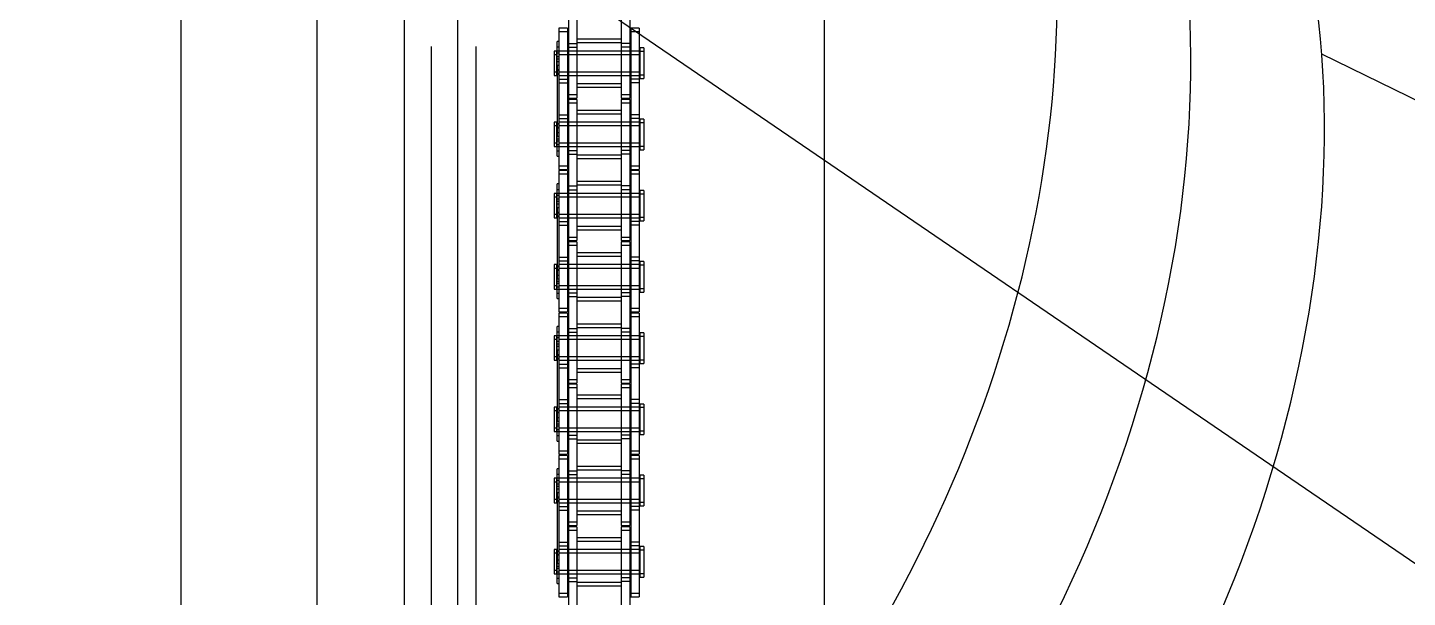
# Model space of a CAD drawing. Header units: metres. Extents: x 0 to 63075, y 0 to 44550.
# Drawn here: x 13701.7 to 13948, y 27639.4 to 27741 of the extents above; entities that cross this region are included whole.
import ezdxf

# ---------------------------------------------------------------- set-up
doc = ezdxf.new("R2010")
doc.units = ezdxf.units.M
doc.header["$LTSCALE"] = 75
doc.linetypes.add('HIDDEN2', pattern=[4.7625, 3.175, -1.5875])
for name, color, linetype in [('SDM', 7, 'Continuous'), ('SL1', 8, 'Continuous'), ('SL4', 4, 'Continuous'), ('ST1', 7, 'HIDDEN2')]:
    doc.layers.add(name, color=color, linetype=linetype)

# ---------------------------------------------------------------- blocks, each defined once
blk = doc.blocks.new('A$C1d93b9d1')
at = {"layer": 'SL1'}
for p, q in [((5469.58, 3750), (5469.58, 2300.5)), ((5469.58, 3750), (5469.58, 2300.5)), ((5493.88, 3750), (5493.88, 2300.5)), ((5493.88, 3750), (5493.88, 2300.5)), ((5531.73, 3450.5), (6081.73, 3075.25)), ((5806.09, 3368.33), (5673.22, 3433.43))]:
    blk.add_line(p, q, dxfattribs=at)
for centre, major_axis, start_param, end_param in [((5493.8, 3399.35), (-75.43, -153.96), 0.687373, 4.019336), ((5517.66, 3387.66), (-75.43, -153.96), 0.687373, 3.141593), ((5517.66, 3387.66), (75.43, 153.96), 3.828966, 6.283185), ((5541.52, 3375.97), (75.43, 153.96), 3.828966, 6.283185), ((5493.8, 3399.35), (-75.43, -153.96), 5.405442, 6.970559)]:
    blk.add_ellipse(centre, major_axis=major_axis, ratio=0.705012, start_param=start_param, end_param=end_param, dxfattribs=at)
blk = doc.blocks.new('A$C429c7d53')
at = {"layer": 'SL4'}
for p, q in [((48.23, 1004.76), (48.23, 54.76)), ((57.76, 215), (57.76, 1004.76)), ((123.23, 215.01), (123.23, 1004.76))]:
    blk.add_line(p, q, dxfattribs=at)
at = {"layer": 'ST1'}
for p, q in [((53, 1004.76), (53, 4.76)), ((57.76, 215), (57.76, 1004.76)), ((61, 1004.76), (61, 4.76)), ((77.52, 653.76), (77.52, 647.41)), ((79.03, 653.76), (79.03, 647.41)), ((86.96, 653.76), (86.96, 647.41)), ((88.49, 653.76), (88.49, 647.41)), ((75.84, 650.81), (75.84, 650.16)), ((77.36, 650.81), (75.84, 650.81)), ((75.84, 650.16), (75.84, 641.06)), ((77.36, 650.16), (75.84, 650.16)), ((77.36, 650.81), (77.36, 650.16)), ((77.36, 650.16), (77.36, 641.06)), ((88.64, 650.81), (88.64, 650.16)), ((90.16, 650.81), (88.64, 650.81)), ((88.64, 650.16), (88.64, 641.06)), ((90.16, 650.16), (88.64, 650.16)), ((90.16, 650.81), (90.16, 650.16)), ((90.16, 650.16), (90.16, 641.06)), ((75.51, 647.47), (75.51, 648.44)), ((75.84, 648.44), (75.51, 648.44)), ((77.52, 648.07), (79.03, 648.07)), ((86.96, 648.85), (79.03, 648.85)), ((86.96, 648.2), (79.03, 648.2)), ((88.49, 648.07), (86.96, 648.07)), ((75, 646.74), (75, 646.08)), ((75.47, 646.74), (75, 646.74)), ((75, 646.08), (75, 642.39)), ((75.47, 646.08), (75, 646.08)), ((75.47, 646.08), (75.47, 646.74)), ((75.84, 646.37), (75.47, 646.37)), ((75.47, 642.39), (75.47, 646.08)), ((75.84, 645.71), (75.47, 645.71)), ((75.51, 647.47), (75.84, 647.47)), ((75.51, 644.24), (75.51, 647.47)), ((77.36, 646.74), (75.51, 646.74)), ((75.51, 645.34), (75.84, 645.34)), ((90.34, 646.74), (75.84, 646.74)), ((77.36, 646.08), (75.84, 646.08)), ((90.34, 646.08), (75.84, 646.08)), ((77.52, 647.41), (79.03, 647.41)), ((77.52, 647.41), (77.52, 638.32)), ((79.03, 646.74), (77.52, 646.74)), ((79.03, 646.08), (77.52, 646.08)), ((86.96, 646.74), (79.03, 646.74)), ((86.96, 646.08), (79.03, 646.08)), ((79.03, 647.41), (79.03, 638.32)), ((88.49, 647.41), (86.96, 647.41)), ((86.96, 647.41), (86.96, 638.32)), ((88.49, 646.74), (86.96, 646.74)), ((88.49, 646.08), (86.96, 646.08)), ((88.49, 647.41), (88.49, 638.32)), ((90.16, 646.74), (88.64, 646.74)), ((90.16, 646.08), (88.64, 646.08)), ((90.34, 646.64), (90.34, 647.29)), ((91, 647.29), (90.34, 647.29)), ((90.34, 641.84), (90.34, 646.64)), ((91, 646.64), (90.34, 646.64)), ((91, 647.29), (91, 646.64)), ((91, 646.64), (91, 641.84)), ((75, 643.05), (75.47, 643.05)), ((75.47, 643.42), (75.84, 643.42)), ((75.47, 642.76), (75.84, 642.76)), ((75.51, 644.89), (75.84, 644.89)), ((75.51, 644.24), (75.84, 644.24)), ((75.51, 644.24), (75.51, 631.54)), ((75.51, 643.27), (75.84, 643.27)), ((75.84, 643.05), (77.36, 643.05)), ((75.84, 643.05), (90.34, 643.05)), ((77.52, 643.05), (79.03, 643.05)), ((79.03, 643.05), (86.96, 643.05)), ((86.96, 643.05), (88.49, 643.05)), ((88.64, 643.05), (90.16, 643.05)), ((75, 642.39), (75.47, 642.39)), ((75.51, 642.62), (75.84, 642.62)), ((75.84, 642.39), (77.36, 642.39)), ((75.84, 642.39), (90.34, 642.39)), ((75.84, 641.72), (77.36, 641.72)), ((75.84, 641.06), (77.36, 641.06)), ((75.84, 641.06), (75.84, 634.71)), ((77.36, 641.06), (77.36, 634.71)), ((77.52, 642.39), (79.03, 642.39)), ((79.03, 642.39), (86.96, 642.39)), ((79.03, 640.93), (86.96, 640.93)), ((86.96, 642.39), (88.49, 642.39)), ((88.64, 642.39), (90.16, 642.39)), ((90.16, 641.72), (88.64, 641.72)), ((90.16, 641.06), (88.64, 641.06)), ((88.64, 641.06), (88.64, 634.71)), ((90.16, 641.06), (90.16, 634.71)), ((90.34, 642.49), (91, 642.49)), ((90.34, 641.84), (91, 641.84)), ((77.52, 638.97), (79.03, 638.97)), ((77.52, 638.32), (79.03, 638.32)), ((77.52, 638.11), (77.52, 637.46)), ((79.03, 638.11), (77.52, 638.11)), ((79.03, 640.28), (86.96, 640.28)), ((79.03, 638.11), (79.03, 637.46)), ((86.96, 638.97), (88.49, 638.97)), ((86.96, 638.32), (88.49, 638.32)), ((86.96, 638.11), (86.96, 637.46)), ((88.49, 638.11), (86.96, 638.11)), ((88.49, 638.11), (88.49, 637.46)), ((77.52, 637.46), (77.52, 628.36)), ((79.03, 637.46), (77.52, 637.46)), ((86.96, 636.15), (79.03, 636.15)), ((86.96, 635.5), (79.03, 635.5)), ((79.03, 637.46), (79.03, 628.36)), ((86.96, 637.46), (86.96, 628.36)), ((88.49, 637.46), (86.96, 637.46)), ((88.49, 637.46), (88.49, 628.36)), ((75, 634.04), (75, 633.38)), ((75.47, 634.04), (75, 634.04)), ((75, 633.38), (75, 629.69)), ((75.47, 633.38), (75, 633.38)), ((75.47, 633.38), (75.47, 634.04)), ((75.84, 633.67), (75.47, 633.67)), ((75.47, 629.69), (75.47, 633.38)), ((75.84, 633.01), (75.47, 633.01)), ((75.51, 633.81), (75.84, 633.81)), ((75.51, 633.16), (75.84, 633.16)), ((75.84, 635.37), (77.36, 635.37)), ((75.84, 634.71), (77.36, 634.71)), ((75.84, 634.71), (75.84, 625.62)), ((77.36, 634.04), (75.84, 634.04)), ((90.34, 634.04), (75.84, 634.04)), ((77.36, 633.38), (75.84, 633.38)), ((90.34, 633.38), (75.84, 633.38)), ((77.36, 634.71), (77.36, 625.62)), ((79.03, 634.04), (77.52, 634.04)), ((79.03, 633.38), (77.52, 633.38)), ((86.96, 634.04), (79.03, 634.04)), ((86.96, 633.38), (79.03, 633.38)), ((88.49, 634.04), (86.96, 634.04)), ((88.49, 633.38), (86.96, 633.38)), ((90.16, 635.37), (88.64, 635.37)), ((90.16, 634.71), (88.64, 634.71)), ((88.64, 634.71), (88.64, 625.62)), ((90.16, 634.04), (88.64, 634.04)), ((90.16, 633.38), (88.64, 633.38)), ((90.16, 634.71), (90.16, 625.62)), ((90.34, 633.94), (90.34, 634.59)), ((91, 634.59), (90.34, 634.59)), ((90.34, 629.14), (90.34, 633.94)), ((91, 633.94), (90.34, 633.94)), ((91, 634.59), (91, 633.94)), ((91, 633.94), (91, 629.14)), ((75.47, 630.72), (75.84, 630.72)), ((75.51, 632.19), (75.84, 632.19)), ((75.51, 631.54), (75.84, 631.54)), ((75.51, 627.98), (75.51, 631.54)), ((75.51, 631.08), (75.84, 631.08)), ((75, 630.35), (75.47, 630.35)), ((75, 629.69), (75.47, 629.69)), ((75.47, 630.06), (75.84, 630.06)), ((75.51, 629.69), (77.36, 629.69)), ((75.51, 628.96), (75.84, 628.96)), ((75.51, 627.98), (75.84, 627.98)), ((75.84, 630.35), (77.36, 630.35)), ((75.84, 630.35), (90.34, 630.35)), ((75.84, 629.69), (90.34, 629.69)), ((77.52, 630.35), (79.03, 630.35)), ((77.52, 629.69), (79.03, 629.69)), ((77.52, 629.02), (79.03, 629.02)), ((77.52, 628.36), (79.03, 628.36)), ((77.52, 628.36), (77.52, 622.01)), ((79.03, 630.35), (86.96, 630.35)), ((79.03, 629.69), (86.96, 629.69)), ((79.03, 628.23), (86.96, 628.23)), ((79.03, 628.36), (79.03, 622.01)), ((86.96, 630.35), (88.49, 630.35)), ((86.96, 629.69), (88.49, 629.69)), ((88.49, 629.02), (86.96, 629.02)), ((88.49, 628.36), (86.96, 628.36)), ((86.96, 628.36), (86.96, 622.01)), ((88.49, 628.36), (88.49, 622.01)), ((88.64, 630.35), (90.16, 630.35)), ((88.64, 629.69), (90.16, 629.69)), ((90.34, 629.79), (91, 629.79)), ((90.34, 629.14), (91, 629.14)), ((75.84, 626.27), (77.36, 626.27)), ((75.84, 625.62), (77.36, 625.62)), ((79.03, 627.58), (86.96, 627.58)), ((88.64, 626.27), (90.16, 626.27)), ((88.64, 625.62), (90.16, 625.62)), ((75.84, 625.41), (75.84, 624.76)), ((77.36, 625.41), (75.84, 625.41)), ((75.84, 624.76), (75.84, 615.66)), ((77.36, 624.76), (75.84, 624.76)), ((77.36, 625.41), (77.36, 624.76)), ((77.36, 624.76), (77.36, 615.66)), ((86.96, 623.45), (79.03, 623.45)), ((88.64, 625.41), (88.64, 624.76)), ((90.16, 625.41), (88.64, 625.41)), ((88.64, 624.76), (88.64, 615.66)), ((90.16, 624.76), (88.64, 624.76)), ((90.16, 625.41), (90.16, 624.76)), ((90.16, 624.76), (90.16, 615.66)), ((75, 621.34), (75, 620.68)), ((75.47, 621.34), (75, 621.34)), ((75, 620.68), (75, 616.99)), ((75.47, 620.68), (75, 620.68)), ((75.47, 620.68), (75.47, 621.34)), ((75.84, 620.97), (75.47, 620.97)), ((75.47, 616.99), (75.47, 620.68)), ((75.51, 622.07), (75.51, 623.04)), ((75.84, 623.04), (75.51, 623.04)), ((75.51, 622.07), (75.84, 622.07)), ((75.51, 618.84), (75.51, 622.07)), ((77.36, 621.34), (75.51, 621.34)), ((90.34, 621.34), (75.84, 621.34)), ((77.36, 620.68), (75.84, 620.68)), ((90.34, 620.68), (75.84, 620.68)), ((77.52, 622.67), (79.03, 622.67)), ((77.52, 622.01), (79.03, 622.01)), ((77.52, 622.01), (77.52, 612.92)), ((79.03, 621.34), (77.52, 621.34)), ((79.03, 620.68), (77.52, 620.68)), ((86.96, 622.8), (79.03, 622.8)), ((86.96, 621.34), (79.03, 621.34)), ((86.96, 620.68), (79.03, 620.68)), ((79.03, 622.01), (79.03, 612.92)), ((88.49, 622.67), (86.96, 622.67)), ((88.49, 622.01), (86.96, 622.01)), ((86.96, 622.01), (86.96, 612.92)), ((88.49, 621.34), (86.96, 621.34)), ((88.49, 620.68), (86.96, 620.68)), ((88.49, 622.01), (88.49, 612.92)), ((90.16, 621.34), (88.64, 621.34)), ((90.16, 620.68), (88.64, 620.68)), ((90.34, 621.24), (90.34, 621.89)), ((91, 621.89), (90.34, 621.89)), ((90.34, 616.44), (90.34, 621.24)), ((91, 621.24), (90.34, 621.24)), ((91, 621.89), (91, 621.24)), ((91, 621.24), (91, 616.44)), ((75.84, 620.31), (75.47, 620.31)), ((75.51, 619.94), (75.84, 619.94)), ((75.51, 619.49), (75.84, 619.49)), ((75.51, 618.84), (75.51, 606.14)), ((75.51, 618.84), (75.84, 618.84)), ((75, 617.65), (75.47, 617.65)), ((75, 616.99), (75.47, 616.99)), ((75.47, 618.02), (75.84, 618.02)), ((75.47, 617.36), (75.84, 617.36)), ((75.51, 617.87), (75.84, 617.87)), ((75.51, 617.22), (75.84, 617.22)), ((75.84, 617.65), (77.36, 617.65)), ((75.84, 617.65), (90.34, 617.65)), ((75.84, 616.99), (77.36, 616.99)), ((75.84, 616.99), (90.34, 616.99)), ((75.84, 616.32), (77.36, 616.32)), ((77.52, 617.65), (79.03, 617.65)), ((77.52, 616.99), (79.03, 616.99)), ((79.03, 617.65), (86.96, 617.65)), ((79.03, 616.99), (86.96, 616.99)), ((86.96, 617.65), (88.49, 617.65)), ((86.96, 616.99), (88.49, 616.99)), ((88.64, 617.65), (90.16, 617.65)), ((88.64, 616.99), (90.16, 616.99)), ((90.16, 616.32), (88.64, 616.32)), ((90.34, 617.09), (91, 617.09)), ((90.34, 616.44), (91, 616.44)), ((75.84, 615.66), (77.36, 615.66)), ((75.84, 615.66), (75.84, 609.31)), ((77.36, 615.66), (77.36, 609.31)), ((77.52, 613.57), (79.03, 613.57)), ((79.03, 615.53), (86.96, 615.53)), ((79.03, 614.88), (86.96, 614.88)), ((86.96, 613.57), (88.49, 613.57)), ((90.16, 615.66), (88.64, 615.66)), ((88.64, 615.66), (88.64, 609.31)), ((90.16, 615.66), (90.16, 609.31)), ((77.52, 612.92), (79.03, 612.92)), ((77.52, 612.71), (77.52, 612.06)), ((79.03, 612.71), (77.52, 612.71)), ((77.52, 612.06), (77.52, 602.96)), ((79.03, 612.06), (77.52, 612.06)), ((86.96, 610.75), (79.03, 610.75)), ((79.03, 612.71), (79.03, 612.06)), ((79.03, 612.06), (79.03, 602.96)), ((86.96, 612.92), (88.49, 612.92)), ((86.96, 612.71), (86.96, 612.06)), ((88.49, 612.71), (86.96, 612.71)), ((86.96, 612.06), (86.96, 602.96)), ((88.49, 612.06), (86.96, 612.06)), ((88.49, 612.71), (88.49, 612.06)), ((88.49, 612.06), (88.49, 602.96)), ((75, 608.64), (75, 607.98)), ((75.47, 608.64), (75, 608.64)), ((75.47, 607.98), (75.47, 608.64)), ((75.51, 608.41), (75.84, 608.41)), ((75.84, 609.97), (77.36, 609.97)), ((75.84, 609.31), (77.36, 609.31)), ((75.84, 609.31), (75.84, 600.22)), ((77.36, 608.64), (75.84, 608.64)), ((90.34, 608.64), (75.84, 608.64)), ((77.36, 609.31), (77.36, 600.22)), ((79.03, 608.64), (77.52, 608.64)), ((86.96, 610.1), (79.03, 610.1)), ((86.96, 608.64), (79.03, 608.64)), ((88.49, 608.64), (86.96, 608.64)), ((90.16, 609.97), (88.64, 609.97)), ((90.16, 609.31), (88.64, 609.31)), ((88.64, 609.31), (88.64, 600.22)), ((90.16, 608.64), (88.64, 608.64)), ((90.16, 609.31), (90.16, 600.22)), ((90.34, 608.54), (90.34, 609.19)), ((91, 609.19), (90.34, 609.19)), ((90.34, 603.74), (90.34, 608.54)), ((91, 608.54), (90.34, 608.54)), ((91, 609.19), (91, 608.54)), ((91, 608.54), (91, 603.74)), ((75, 607.98), (75, 604.29)), ((75.47, 607.98), (75, 607.98)), ((75.84, 608.27), (75.47, 608.27)), ((75.47, 604.29), (75.47, 607.98)), ((75.84, 607.61), (75.47, 607.61)), ((75.51, 607.76), (75.84, 607.76)), ((75.51, 606.79), (75.84, 606.79)), ((75.51, 606.14), (75.84, 606.14)), ((75.51, 602.58), (75.51, 606.14)), ((77.36, 607.98), (75.84, 607.98)), ((90.34, 607.98), (75.84, 607.98)), ((79.03, 607.98), (77.52, 607.98)), ((86.96, 607.98), (79.03, 607.98)), ((88.49, 607.98), (86.96, 607.98)), ((90.16, 607.98), (88.64, 607.98)), ((75, 604.95), (75.47, 604.95)), ((75, 604.29), (75.47, 604.29)), ((75.47, 605.32), (75.84, 605.32)), ((75.47, 604.66), (75.84, 604.66)), ((75.51, 605.68), (75.84, 605.68)), ((75.51, 604.29), (77.36, 604.29)), ((75.51, 603.56), (75.84, 603.56)), ((75.84, 604.95), (77.36, 604.95)), ((75.84, 604.95), (90.34, 604.95)), ((75.84, 604.29), (90.34, 604.29)), ((77.52, 604.95), (79.03, 604.95)), ((77.52, 604.29), (79.03, 604.29)), ((77.52, 603.62), (79.03, 603.62)), ((79.03, 604.95), (86.96, 604.95)), ((79.03, 604.29), (86.96, 604.29)), ((86.96, 604.95), (88.49, 604.95)), ((86.96, 604.29), (88.49, 604.29)), ((88.49, 603.62), (86.96, 603.62)), ((88.64, 604.95), (90.16, 604.95)), ((88.64, 604.29), (90.16, 604.29)), ((90.34, 604.39), (91, 604.39)), ((90.34, 603.74), (91, 603.74)), ((75.51, 602.58), (75.84, 602.58)), ((77.52, 602.96), (79.03, 602.96)), ((77.52, 602.96), (77.52, 596.61)), ((79.03, 602.83), (86.96, 602.83)), ((79.03, 602.18), (86.96, 602.18)), ((79.03, 602.96), (79.03, 596.61)), ((88.49, 602.96), (86.96, 602.96)), ((86.96, 602.96), (86.96, 596.61)), ((88.49, 602.96), (88.49, 596.61)), ((75.84, 600.87), (77.36, 600.87)), ((75.84, 600.22), (77.36, 600.22)), ((75.84, 600.01), (75.84, 599.36)), ((77.36, 600.01), (75.84, 600.01)), ((75.84, 599.36), (75.84, 590.26)), ((77.36, 599.36), (75.84, 599.36)), ((77.36, 600.01), (77.36, 599.36)), ((77.36, 599.36), (77.36, 590.26)), ((88.64, 600.87), (90.16, 600.87)), ((88.64, 600.22), (90.16, 600.22)), ((88.64, 600.01), (88.64, 599.36)), ((90.16, 600.01), (88.64, 600.01)), ((88.64, 599.36), (88.64, 590.26)), ((90.16, 599.36), (88.64, 599.36)), ((90.16, 600.01), (90.16, 599.36)), ((90.16, 599.36), (90.16, 590.26)), ((75.51, 596.67), (75.51, 597.64)), ((75.84, 597.64), (75.51, 597.64)), ((75.51, 596.67), (75.84, 596.67)), ((75.51, 593.44), (75.51, 596.67)), ((77.52, 597.27), (79.03, 597.27)), ((77.52, 596.61), (79.03, 596.61)), ((77.52, 596.61), (77.52, 587.52)), ((86.96, 598.05), (79.03, 598.05)), ((86.96, 597.4), (79.03, 597.4)), ((79.03, 596.61), (79.03, 587.52)), ((88.49, 597.27), (86.96, 597.27)), ((88.49, 596.61), (86.96, 596.61)), ((86.96, 596.61), (86.96, 587.52)), ((88.49, 596.61), (88.49, 587.52)), ((90.34, 595.84), (90.34, 596.49)), ((91, 596.49), (90.34, 596.49)), ((91, 596.49), (91, 595.84)), ((75, 595.94), (75, 595.28)), ((75.47, 595.94), (75, 595.94)), ((75, 595.28), (75, 591.59)), ((75.47, 595.28), (75, 595.28)), ((75.47, 595.28), (75.47, 595.94)), ((75.84, 595.57), (75.47, 595.57)), ((75.47, 591.59), (75.47, 595.28)), ((75.84, 594.91), (75.47, 594.91)), ((77.36, 595.94), (75.51, 595.94)), ((75.51, 594.54), (75.84, 594.54)), ((75.51, 594.09), (75.84, 594.09)), ((90.34, 595.94), (75.84, 595.94)), ((77.36, 595.28), (75.84, 595.28)), ((90.34, 595.28), (75.84, 595.28)), ((79.03, 595.94), (77.52, 595.94)), ((79.03, 595.28), (77.52, 595.28)), ((86.96, 595.94), (79.03, 595.94)), ((86.96, 595.28), (79.03, 595.28)), ((88.49, 595.94), (86.96, 595.94)), ((88.49, 595.28), (86.96, 595.28)), ((90.16, 595.94), (88.64, 595.94)), ((90.16, 595.28), (88.64, 595.28)), ((90.34, 591.04), (90.34, 595.84)), ((91, 595.84), (90.34, 595.84)), ((91, 595.84), (91, 591.04)), ((75, 592.25), (75.47, 592.25)), ((75, 591.59), (75.47, 591.59)), ((75.47, 592.62), (75.84, 592.62)), ((75.47, 591.96), (75.84, 591.96)), ((75.51, 593.44), (75.51, 580.74)), ((75.51, 593.44), (75.84, 593.44)), ((75.51, 592.47), (75.84, 592.47)), ((75.51, 591.82), (75.84, 591.82)), ((75.84, 592.25), (77.36, 592.25)), ((75.84, 592.25), (90.34, 592.25)), ((75.84, 591.59), (77.36, 591.59)), ((75.84, 591.59), (90.34, 591.59)), ((77.52, 592.25), (79.03, 592.25)), ((77.52, 591.59), (79.03, 591.59)), ((79.03, 592.25), (86.96, 592.25)), ((79.03, 591.59), (86.96, 591.59)), ((86.96, 592.25), (88.49, 592.25)), ((86.96, 591.59), (88.49, 591.59)), ((88.64, 592.25), (90.16, 592.25)), ((88.64, 591.59), (90.16, 591.59)), ((90.34, 591.69), (91, 591.69)), ((75.84, 590.92), (77.36, 590.92)), ((75.84, 590.26), (77.36, 590.26)), ((75.84, 590.26), (75.84, 583.91)), ((77.36, 590.26), (77.36, 583.91)), ((79.03, 590.13), (86.96, 590.13)), ((79.03, 589.48), (86.96, 589.48)), ((90.16, 590.92), (88.64, 590.92)), ((90.16, 590.26), (88.64, 590.26)), ((88.64, 590.26), (88.64, 583.91)), ((90.16, 590.26), (90.16, 583.91)), ((90.34, 591.04), (91, 591.04)), ((77.52, 588.17), (79.03, 588.17)), ((77.52, 587.52), (79.03, 587.52)), ((77.52, 587.31), (77.52, 586.66)), ((79.03, 587.31), (77.52, 587.31)), ((77.52, 586.66), (77.52, 577.56)), ((79.03, 586.66), (77.52, 586.66)), ((79.03, 587.31), (79.03, 586.66)), ((79.03, 586.66), (79.03, 577.56)), ((86.96, 588.17), (88.49, 588.17)), ((86.96, 587.52), (88.49, 587.52)), ((86.96, 587.31), (86.96, 586.66)), ((88.49, 587.31), (86.96, 587.31)), ((86.96, 586.66), (86.96, 577.56)), ((88.49, 586.66), (86.96, 586.66)), ((88.49, 587.31), (88.49, 586.66)), ((88.49, 586.66), (88.49, 577.56)), ((75.84, 584.57), (77.36, 584.57)), ((75.84, 583.91), (77.36, 583.91)), ((75.84, 583.91), (75.84, 574.82)), ((77.36, 583.91), (77.36, 574.82)), ((86.96, 585.35), (79.03, 585.35)), ((86.96, 584.7), (79.03, 584.7)), ((90.16, 584.57), (88.64, 584.57)), ((90.16, 583.91), (88.64, 583.91)), ((88.64, 583.91), (88.64, 574.82)), ((90.16, 583.91), (90.16, 574.82)), ((90.34, 583.14), (90.34, 583.79)), ((91, 583.79), (90.34, 583.79)), ((91, 583.79), (91, 583.14)), ((75, 583.24), (75, 582.58)), ((75.47, 583.24), (75, 583.24)), ((75, 582.58), (75, 578.89)), ((75.47, 582.58), (75, 582.58)), ((75.47, 582.58), (75.47, 583.24)), ((75.84, 582.87), (75.47, 582.87)), ((75.47, 578.89), (75.47, 582.58)), ((75.84, 582.21), (75.47, 582.21)), ((75.51, 583.01), (75.84, 583.01)), ((75.51, 582.36), (75.84, 582.36)), ((75.51, 581.39), (75.84, 581.39)), ((77.36, 583.24), (75.84, 583.24)), ((90.34, 583.24), (75.84, 583.24)), ((77.36, 582.58), (75.84, 582.58)), ((90.34, 582.58), (75.84, 582.58)), ((79.03, 583.24), (77.52, 583.24)), ((79.03, 582.58), (77.52, 582.58)), ((86.96, 583.24), (79.03, 583.24)), ((86.96, 582.58), (79.03, 582.58)), ((88.49, 583.24), (86.96, 583.24)), ((88.49, 582.58), (86.96, 582.58)), ((90.16, 583.24), (88.64, 583.24)), ((90.16, 582.58), (88.64, 582.58)), ((90.34, 578.34), (90.34, 583.14)), ((91, 583.14), (90.34, 583.14)), ((91, 583.14), (91, 578.34)), ((75, 579.55), (75.47, 579.55)), ((75, 578.89), (75.47, 578.89)), ((75.47, 579.92), (75.84, 579.92)), ((75.47, 579.26), (75.84, 579.26)), ((75.51, 580.74), (75.84, 580.74)), ((75.51, 577.18), (75.51, 580.74)), ((75.51, 580.28), (75.84, 580.28)), ((75.51, 578.89), (77.36, 578.89)), ((75.84, 579.55), (77.36, 579.55)), ((75.84, 579.55), (90.34, 579.55)), ((75.84, 578.89), (90.34, 578.89)), ((77.52, 579.55), (79.03, 579.55)), ((77.52, 578.89), (79.03, 578.89)), ((79.03, 579.55), (86.96, 579.55)), ((79.03, 578.89), (86.96, 578.89)), ((86.96, 579.55), (88.49, 579.55)), ((86.96, 578.89), (88.49, 578.89)), ((88.64, 579.55), (90.16, 579.55)), ((88.64, 578.89), (90.16, 578.89)), ((90.34, 578.99), (91, 578.99)), ((75.51, 578.16), (75.84, 578.16)), ((75.51, 577.18), (75.84, 577.18)), ((77.52, 578.22), (79.03, 578.22)), ((77.52, 577.56), (79.03, 577.56)), ((77.52, 577.56), (77.52, 571.21)), ((79.03, 577.43), (86.96, 577.43)), ((79.03, 576.78), (86.96, 576.78)), ((79.03, 577.56), (79.03, 571.21)), ((88.49, 578.22), (86.96, 578.22)), ((88.49, 577.56), (86.96, 577.56)), ((86.96, 577.56), (86.96, 571.21)), ((88.49, 577.56), (88.49, 571.21)), ((90.34, 578.34), (91, 578.34)), ((75.84, 575.47), (77.36, 575.47)), ((75.84, 574.82), (77.36, 574.82)), ((75.84, 574.61), (75.84, 573.96)), ((77.36, 574.61), (75.84, 574.61)), ((75.84, 573.96), (75.84, 564.86)), ((77.36, 573.96), (75.84, 573.96)), ((77.36, 574.61), (77.36, 573.96)), ((77.36, 573.96), (77.36, 564.86)), ((88.64, 575.47), (90.16, 575.47)), ((88.64, 574.82), (90.16, 574.82)), ((88.64, 574.61), (88.64, 573.96)), ((90.16, 574.61), (88.64, 574.61)), ((88.64, 573.96), (88.64, 564.86)), ((90.16, 573.96), (88.64, 573.96)), ((90.16, 574.61), (90.16, 573.96)), ((90.16, 573.96), (90.16, 564.86)), ((75.51, 571.27), (75.51, 572.24)), ((75.84, 572.24), (75.51, 572.24)), ((77.52, 571.87), (79.03, 571.87)), ((86.96, 572.65), (79.03, 572.65)), ((86.96, 572), (79.03, 572)), ((88.49, 571.87), (86.96, 571.87)), ((75, 570.54), (75, 569.88)), ((75.47, 570.54), (75, 570.54)), ((75, 569.88), (75, 566.19)), ((75.47, 569.88), (75, 569.88)), ((75.47, 569.88), (75.47, 570.54)), ((75.84, 570.17), (75.47, 570.17)), ((75.47, 566.19), (75.47, 569.88)), ((75.84, 569.51), (75.47, 569.51)), ((75.51, 571.27), (75.84, 571.27)), ((75.51, 568.04), (75.51, 571.27)), ((77.36, 570.54), (75.51, 570.54)), ((75.51, 569.14), (75.84, 569.14)), ((90.34, 570.54), (75.84, 570.54)), ((77.36, 569.88), (75.84, 569.88)), ((90.34, 569.88), (75.84, 569.88)), ((77.52, 571.21), (79.03, 571.21)), ((77.52, 571.21), (77.52, 562.12)), ((79.03, 570.54), (77.52, 570.54)), ((79.03, 569.88), (77.52, 569.88)), ((86.96, 570.54), (79.03, 570.54)), ((86.96, 569.88), (79.03, 569.88)), ((79.03, 571.21), (79.03, 562.12)), ((88.49, 571.21), (86.96, 571.21)), ((86.96, 571.21), (86.96, 562.12)), ((88.49, 570.54), (86.96, 570.54)), ((88.49, 569.88), (86.96, 569.88)), ((88.49, 571.21), (88.49, 562.12)), ((90.16, 570.54), (88.64, 570.54)), ((90.16, 569.88), (88.64, 569.88)), ((90.34, 570.44), (90.34, 571.09)), ((91, 571.09), (90.34, 571.09)), ((90.34, 565.64), (90.34, 570.44)), ((91, 570.44), (90.34, 570.44)), ((91, 571.09), (91, 570.44)), ((91, 570.44), (91, 565.64)), ((75, 566.85), (75.47, 566.85)), ((75.47, 567.22), (75.84, 567.22)), ((75.47, 566.56), (75.84, 566.56)), ((75.51, 568.69), (75.84, 568.69)), ((75.51, 568.04), (75.84, 568.04)), ((75.51, 568.04), (75.51, 555.34)), ((75.51, 567.07), (75.84, 567.07)), ((75.51, 566.42), (75.84, 566.42)), ((75.84, 566.85), (77.36, 566.85)), ((75.84, 566.85), (90.34, 566.85)), ((77.52, 566.85), (79.03, 566.85)), ((79.03, 566.85), (86.96, 566.85)), ((86.96, 566.85), (88.49, 566.85)), ((88.64, 566.85), (90.16, 566.85)), ((75, 566.19), (75.47, 566.19)), ((75.84, 566.19), (77.36, 566.19)), ((75.84, 566.19), (90.34, 566.19)), ((75.84, 565.52), (77.36, 565.52)), ((75.84, 564.86), (77.36, 564.86)), ((75.84, 564.86), (75.84, 558.51)), ((77.36, 564.86), (77.36, 558.51)), ((77.52, 566.19), (79.03, 566.19)), ((79.03, 566.19), (86.96, 566.19)), ((79.03, 564.73), (86.96, 564.73)), ((79.03, 564.08), (86.96, 564.08)), ((86.96, 566.19), (88.49, 566.19)), ((88.64, 566.19), (90.16, 566.19)), ((90.16, 565.52), (88.64, 565.52)), ((90.16, 564.86), (88.64, 564.86)), ((88.64, 564.86), (88.64, 558.51)), ((90.16, 564.86), (90.16, 558.51)), ((90.34, 566.29), (91, 566.29)), ((90.34, 565.64), (91, 565.64)), ((77.52, 562.77), (79.03, 562.77)), ((77.52, 562.12), (79.03, 562.12)), ((77.52, 561.91), (77.52, 561.26)), ((79.03, 561.91), (77.52, 561.91)), ((79.03, 561.91), (79.03, 561.26)), ((86.96, 562.77), (88.49, 562.77)), ((86.96, 562.12), (88.49, 562.12)), ((86.96, 561.91), (86.96, 561.26)), ((88.49, 561.91), (86.96, 561.91)), ((88.49, 561.91), (88.49, 561.26)), ((75.84, 559.17), (77.36, 559.17)), ((77.52, 561.26), (77.52, 552.16)), ((79.03, 561.26), (77.52, 561.26)), ((86.96, 559.95), (79.03, 559.95)), ((86.96, 559.3), (79.03, 559.3)), ((79.03, 561.26), (79.03, 552.16)), ((86.96, 561.26), (86.96, 552.16)), ((88.49, 561.26), (86.96, 561.26)), ((88.49, 561.26), (88.49, 552.16)), ((90.16, 559.17), (88.64, 559.17)), ((75, 557.84), (75, 557.18)), ((75.47, 557.84), (75, 557.84)), ((75, 557.18), (75, 553.49)), ((75.47, 557.18), (75, 557.18)), ((75.47, 557.18), (75.47, 557.84)), ((75.84, 557.47), (75.47, 557.47)), ((75.47, 553.49), (75.47, 557.18)), ((75.84, 556.81), (75.47, 556.81)), ((75.51, 557.61), (75.84, 557.61)), ((75.51, 556.96), (75.84, 556.96)), ((75.84, 558.51), (77.36, 558.51)), ((75.84, 558.51), (75.84, 549.42)), ((77.36, 557.84), (75.84, 557.84)), ((90.34, 557.84), (75.84, 557.84)), ((77.36, 557.18), (75.84, 557.18)), ((90.34, 557.18), (75.84, 557.18)), ((77.36, 558.51), (77.36, 549.42)), ((79.03, 557.84), (77.52, 557.84)), ((79.03, 557.18), (77.52, 557.18)), ((86.96, 557.84), (79.03, 557.84)), ((86.96, 557.18), (79.03, 557.18)), ((88.49, 557.84), (86.96, 557.84)), ((88.49, 557.18), (86.96, 557.18)), ((90.16, 558.51), (88.64, 558.51)), ((88.64, 558.51), (88.64, 549.42)), ((90.16, 557.84), (88.64, 557.84)), ((90.16, 557.18), (88.64, 557.18)), ((90.16, 558.51), (90.16, 549.42)), ((90.34, 557.74), (90.34, 558.39)), ((91, 558.39), (90.34, 558.39)), ((90.34, 552.94), (90.34, 557.74)), ((91, 557.74), (90.34, 557.74)), ((91, 558.39), (91, 557.74)), ((91, 557.74), (91, 552.94)), ((75, 554.15), (75.47, 554.15)), ((75.47, 554.52), (75.84, 554.52)), ((75.51, 555.99), (75.84, 555.99)), ((75.51, 555.34), (75.84, 555.34)), ((75.51, 551.78), (75.51, 555.34)), ((75.51, 554.88), (75.84, 554.88)), ((75.84, 554.15), (77.36, 554.15)), ((75.84, 554.15), (90.34, 554.15)), ((77.52, 554.15), (79.03, 554.15)), ((79.03, 554.15), (86.96, 554.15)), ((86.96, 554.15), (88.49, 554.15)), ((88.64, 554.15), (90.16, 554.15)), ((75, 553.49), (75.47, 553.49)), ((75.47, 553.86), (75.84, 553.86)), ((75.51, 553.49), (77.36, 553.49)), ((75.51, 552.76), (75.84, 552.76)), ((75.51, 551.78), (75.84, 551.78)), ((75.84, 553.49), (90.34, 553.49)), ((77.52, 553.49), (79.03, 553.49)), ((77.52, 552.82), (79.03, 552.82)), ((77.52, 552.16), (79.03, 552.16)), ((77.52, 552.16), (77.52, 545.81)), ((79.03, 553.49), (86.96, 553.49)), ((79.03, 552.03), (86.96, 552.03)), ((79.03, 552.16), (79.03, 545.81)), ((86.96, 553.49), (88.49, 553.49)), ((88.49, 552.82), (86.96, 552.82)), ((88.49, 552.16), (86.96, 552.16)), ((86.96, 552.16), (86.96, 545.81)), ((88.49, 552.16), (88.49, 545.81)), ((88.64, 553.49), (90.16, 553.49)), ((90.34, 553.59), (91, 553.59)), ((90.34, 552.94), (91, 552.94)), ((75.84, 550.07), (77.36, 550.07)), ((75.84, 549.42), (77.36, 549.42)), ((79.03, 551.38), (86.96, 551.38)), ((88.64, 550.07), (90.16, 550.07)), ((88.64, 549.42), (90.16, 549.42))]:
    blk.add_line(p, q, dxfattribs=at)

msp = doc.modelspace()

# ---------------------------------------------------------------- block references
at = {"layer": 'SDM'}
for name, p in [('A$C1d93b9d1', (8259.51, 24302.83)), ('A$C429c7d53', (13720.74, 27090.07))]:
    msp.add_blockref(name, p, dxfattribs=at)

doc.saveas('drawing.dxf')
